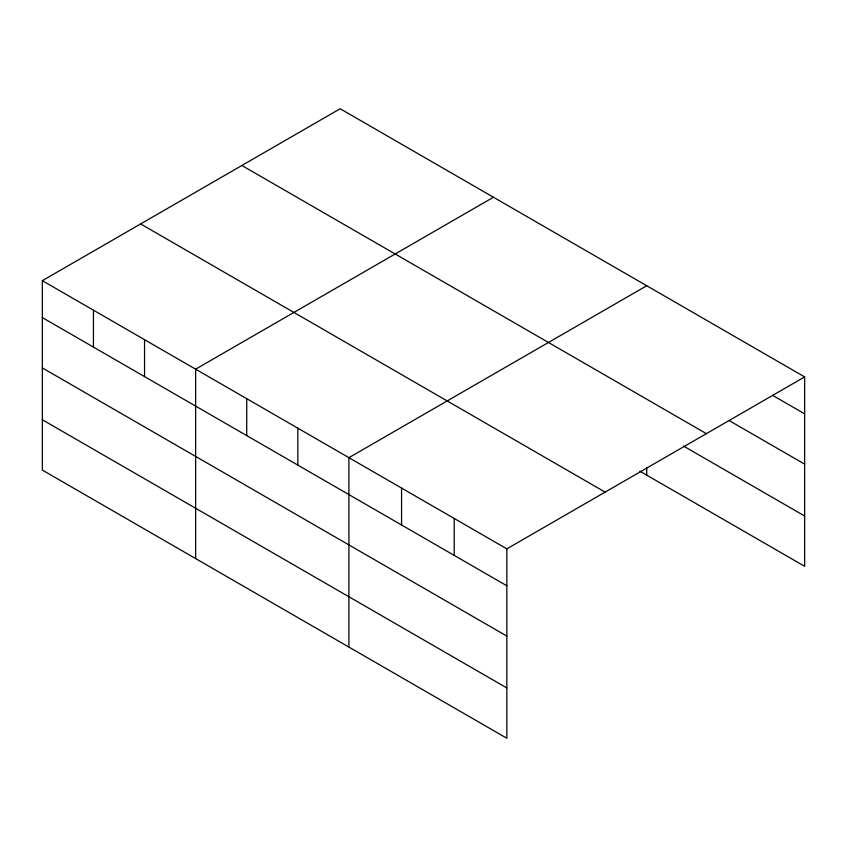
<?xml version="1.0" encoding="UTF-8"?>
<svg xmlns="http://www.w3.org/2000/svg" width="847" height="847" viewBox="0 0 847 847"><rect width="100%" height="100%" fill="white"/><g stroke="black" fill="none" stroke-linecap="round" stroke-linejoin="round"><path stroke-width="1.27" d="M42.35 280.685L506.845 548.856L506.845 738.256L42.35 470.085L42.35 280.685L340.155 108.744L804.65 376.915L804.65 566.315L639.909 471.207M493.441 197.245L195.636 369.176L195.636 558.575M646.727 285.735L348.911 457.676L348.911 647.076M506.845 548.856L804.65 376.915M772.602 395.337L804.65 413.844M729.119 420.546L804.65 464.156M241.882 165.483L706.377 433.653M683.338 445.967L804.65 516.003M140.623 223.936L605.118 492.118M42.35 317.604L506.845 585.775M42.35 367.926L506.845 636.097M42.35 419.763L506.845 687.933M646.727 467.396L646.727 475.146M454.204 518.459L454.204 555.388M401.563 488.063L401.563 524.992M297.826 428.18L297.826 465.098M246.731 398.672L246.731 435.602M144.541 339.679L144.541 376.597M93.445 310.182L93.445 347.101"/></g></svg>
